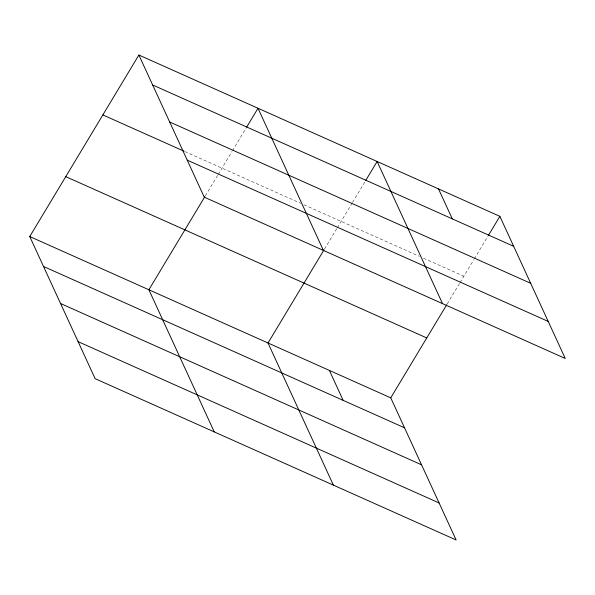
<?xml version="1.0" encoding="UTF-8"?>
<svg xmlns="http://www.w3.org/2000/svg" width="595" height="595" viewBox="0 0 595 595"><rect width="100%" height="100%" fill="white"/><g stroke="black" fill="none" stroke-linecap="round" stroke-linejoin="round"><path stroke-width="0.45" stroke-dasharray="2.98 2.23" d="M205.349 195.844L217.711 175.28M218.187 174.484L231.946 151.606M232.422 150.818L246.159 127.962M324.476 249.074L336.844 228.51M337.32 227.714L352.024 203.259M352.5 202.471L365.293 181.192M447.217 303.919L459.585 283.354M460.061 282.558L473.813 259.68M474.289 258.892L488.034 236.037M184.822 151.547L300.572 203.267M303.948 204.777L419.311 256.319M423.514 258.2L463.862 276.229"/><path stroke-width="0.89" d="M29.75 236.535L390.751 397.839L456.127 539.977L95.126 378.665L29.75 236.535L138.873 55.023L499.874 216.335L565.25 358.465L204.249 197.161L138.873 55.023M204.873 196.64L148.884 289.765L214.252 431.903M246.635 127.174L258.007 108.26L323.382 250.391M324 249.87L268.01 342.995L333.386 485.133M365.761 180.404L377.133 161.49L442.509 303.621M390.751 397.839L446.741 304.714M488.502 235.248L499.874 216.335M152.647 84.973L513.649 246.278M169.679 121.99L530.681 283.294M102.861 114.924L183.974 151.167M187.217 160.137L548.226 321.441M65.762 176.641L426.764 337.945M43.524 266.478L404.526 427.79M60.549 303.502L421.55 464.807M78.094 341.649L439.095 502.954M438.508 188.912L452.282 218.856M329.385 370.417L343.151 400.368"/></g></svg>
